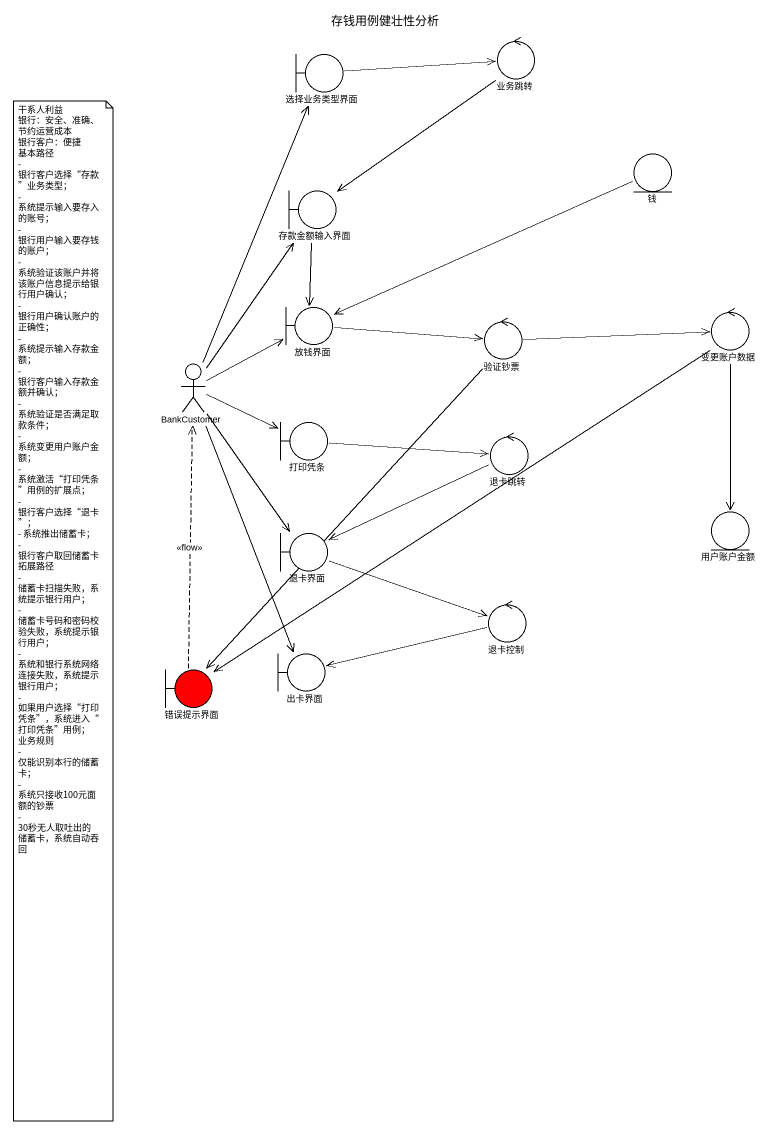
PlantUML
@startuml
title 存钱用例健壮性分析
control 业务跳转
boundary 选择业务类型界面
entity 钱
boundary 存款金额输入界面
boundary 放钱界面
control 变更账户数据
control 验证钞票
actor BankCustomer
boundary 打印凭条
control 退卡跳转
entity 用户账户金额
boundary 退卡界面
control 退卡控制
boundary 出卡界面
boundary 错误提示界面 #FF0000
业务跳转 --> 存款金额输入界面
选择业务类型界面 -right-> 业务跳转
钱 -left-> 放钱界面
存款金额输入界面 --> 放钱界面
放钱界面 -right-> 验证钞票
变更账户数据 --> 用户账户金额
变更账户数据 --> 错误提示界面
验证钞票 -right-> 变更账户数据
验证钞票 --> 错误提示界面
BankCustomer -up-> 选择业务类型界面
BankCustomer -up-> 存款金额输入界面
BankCustomer -right-> 放钱界面
BankCustomer -right-> 打印凭条
BankCustomer --> 退卡界面
BankCustomer --> 出卡界面
打印凭条 -right-> 退卡跳转
退卡跳转 -left-> 退卡界面
退卡界面 -right-> 退卡控制
退卡控制 -left-> 出卡界面
错误提示界面 .up.> BankCustomer : <<flow>>
note as N1
  干系人利益
  银行：安全、准确、节约运营成本
  银行客户：便捷
  基本路径
  - 银行客户选择“存款”业务类型；
  - 系统提示输入要存入的账号；
  - 银行用户输入要存钱的账户；
  - 系统验证该账户并将该账户信息提示给银行用户确认；
  - 银行用户确认账户的正确性；
  - 系统提示输入存款金额；
  - 银行客户输入存款金额并确认；
  - 系统验证是否满足取款条件；
  - 系统变更用户账户金额；
  - 系统激活“打印凭条”用例的扩展点；
  - 银行客户选择“退卡”；
  - 系统推出储蓄卡；
  - 银行客户取回储蓄卡
  拓展路径
  - 储蓄卡扫描失败，系统提示银行用户；
  - 储蓄卡号码和密码校验失败，系统提示银行用户；
  - 系统和银行系统网络连接失败，系统提示银行用户；
  - 如果用户选择“打印凭条”，系统进入“打印凭条”用例；
  业务规则
  - 仅能识别本行的储蓄卡；
  - 系统只接收100元面额的钞票
  - 30秒无人取吐出的储蓄卡，系统自动吞回
end note
@enduml
